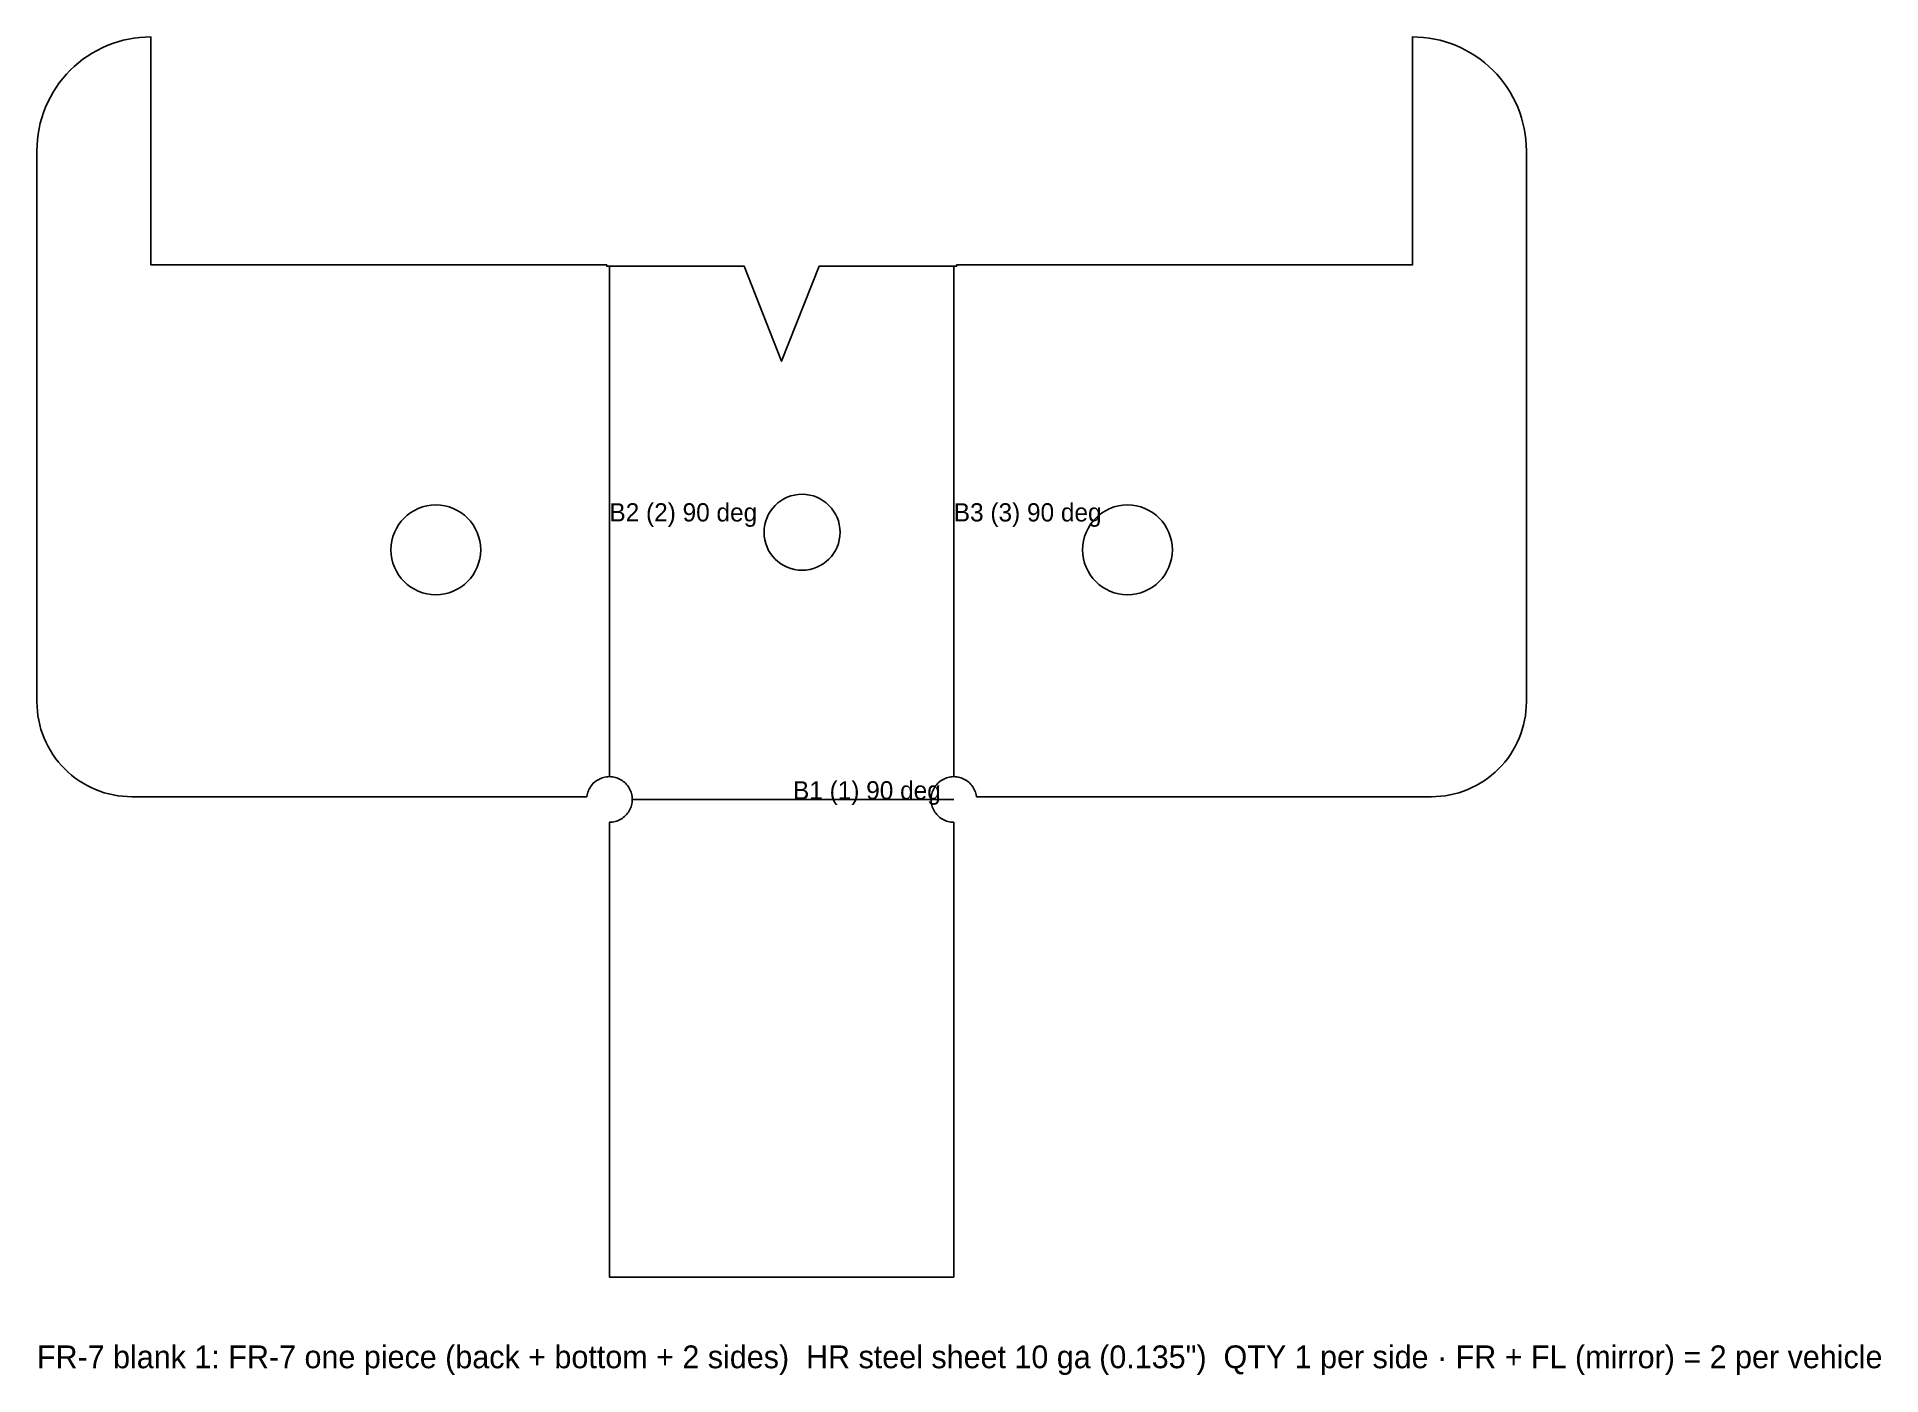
# Model space of a CAD drawing. Header units: inches. Extents: x 0 to 12.1, y -0.6 to 8.2.
import ezdxf

# ---------------------------------------------------------------- set-up
doc = ezdxf.new("R2010")
doc.units = ezdxf.units.IN
doc.header["$MEASUREMENT"] = 0
for name, color, linetype in [('BEND', 5, 'Continuous'), ('CUT', 7, 'Continuous'), ('TEXT', 3, 'Continuous')]:
    doc.layers.add(name, color=color, linetype=linetype)

msp = doc.modelspace()

# ---------------------------------------------------------------- linework, layer by layer
at = {"layer": 'BEND'}
for p, q in [((3.7676, 3.2926), (3.7676, 6.6507)), ((6.0338, 3.2926), (6.0338, 6.6507)), ((3.9176, 3.1426), (6.0338, 3.1426))]:
    msp.add_line(p, q, dxfattribs=at)
at = {"layer": 'CUT'}
msp.add_lwpolyline([(0.75, 6.6605), (0.7501, 6.6605), (0.7501, 6.6605), (0.7501, 6.6604), (0.7501, 6.6604), (0.7502, 6.6603), (0.7502, 6.6603), (0.7503, 6.6603), (0.7503, 6.6603), (0.7504, 6.6603), (0.7504, 6.6602), (0.7505, 6.6602), (0.7505, 6.6602), (3.75, 6.6602), (3.75, 6.6602), (3.75, 6.6602), (3.75, 6.6512), (3.75, 6.6512), (3.75, 6.6511), (3.75, 6.6511), (3.75, 6.651), (3.7501, 6.651), (3.7501, 6.651), (3.7501, 6.6509), (3.7501, 6.6509), (3.7502, 6.6508), (3.7502, 6.6508), (3.7503, 6.6508), (3.7503, 6.6508), (3.7504, 6.6508), (3.7504, 6.6507), (3.7505, 6.6507), (3.7505, 6.6507), (4.6547, 6.6507), (4.9007, 6.0257), (5.1468, 6.6507), (6.051, 6.6507), (6.051, 6.6507), (6.0511, 6.6507), (6.0511, 6.6508), (6.0512, 6.6508), (6.0512, 6.6508), (6.0512, 6.6508), (6.0513, 6.6508), (6.0513, 6.6509), (6.0514, 6.6509), (6.0514, 6.651), (6.0514, 6.651), (6.0514, 6.651), (6.0514, 6.6511), (6.0515, 6.6511), (6.0515, 6.6512), (6.0515, 6.6512), (6.0515, 6.6602), (6.0515, 6.6602), (6.0515, 6.6602), (9.051, 6.6602), (9.051, 6.6602), (9.0511, 6.6602), (9.0511, 6.6603), (9.0512, 6.6603), (9.0512, 6.6603), (9.0512, 6.6603), (9.0513, 6.6603), (9.0513, 6.6604), (9.0514, 6.6604), (9.0514, 6.6605), (9.0514, 6.6605), (9.0514, 6.6605), (9.0514, 6.6606), (9.0515, 6.6606), (9.0515, 6.6607), (9.0515, 6.6607), (9.0515, 8.1602), (9.0515, 8.1602), (9.0515, 8.1602), (9.0883, 8.1593), (9.0883, 8.1593), (9.125, 8.1566), (9.125, 8.1566), (9.1615, 8.1521), (9.1615, 8.1521), (9.1978, 8.1458), (9.1978, 8.1458), (9.2337, 8.1378), (9.2337, 8.1378), (9.2692, 8.1279), (9.2692, 8.1279), (9.3041, 8.1164), (9.3041, 8.1164), (9.3385, 8.1031), (9.3385, 8.1031), (9.3721, 8.0882), (9.3721, 8.0882), (9.405, 8.0717), (9.405, 8.0717), (9.437, 8.0535), (9.437, 8.0535), (9.4681, 8.0338), (9.4681, 8.0338), (9.4982, 8.0126), (9.4982, 8.0126), (9.5273, 7.99), (9.5273, 7.99), (9.5551, 7.9659), (9.5551, 7.9659), (9.5818, 7.9406), (9.5818, 7.9406), (9.6072, 7.9139), (9.6072, 7.9139), (9.6312, 7.886), (9.6312, 7.886), (9.6539, 7.857), (9.6539, 7.857), (9.6751, 7.8269), (9.6751, 7.8269), (9.6948, 7.7958), (9.6948, 7.7958), (9.7129, 7.7638), (9.7129, 7.7638), (9.7295, 7.7309), (9.7295, 7.7309), (9.7444, 7.6973), (9.7444, 7.6972), (9.7576, 7.6629), (9.7576, 7.6629), (9.7692, 7.628), (9.7692, 7.6279), (9.779, 7.5925), (9.779, 7.5925), (9.7871, 7.5566), (9.7871, 7.5565), (9.7933, 7.5203), (9.7933, 7.5203), (9.7979, 7.4838), (9.7979, 7.4837), (9.8006, 7.447), (9.8006, 7.447), (9.8015, 7.4102), (9.8015, 7.4102), (9.8015, 3.7852), (9.8015, 3.7852), (9.8007, 3.7546), (9.8007, 3.7546), (9.7985, 3.724), (9.7985, 3.724), (9.7947, 3.6935), (9.7947, 3.6935), (9.7895, 3.6633), (9.7895, 3.6633), (9.7827, 3.6334), (9.7827, 3.6334), (9.7746, 3.6038), (9.7745, 3.6038), (9.7649, 3.5747), (9.7649, 3.5747), (9.7539, 3.5461), (9.7539, 3.546), (9.7415, 3.518), (9.7415, 3.518), (9.7277, 3.4906), (9.7277, 3.4906), (9.7125, 3.4639), (9.7125, 3.4639), (9.6961, 3.438), (9.6961, 3.438), (9.6785, 3.4129), (9.6785, 3.4129), (9.6596, 3.3887), (9.6596, 3.3887), (9.6396, 3.3655), (9.6396, 3.3655), (9.6184, 3.3433), (9.6184, 3.3433), (9.5962, 3.3221), (9.5962, 3.3221), (9.573, 3.3021), (9.573, 3.3021), (9.5488, 3.2832), (9.5488, 3.2832), (9.5237, 3.2656), (9.5237, 3.2656), (9.4978, 3.2492), (9.4978, 3.2491), (9.4711, 3.234), (9.4711, 3.234), (9.4437, 3.2202), (9.4437, 3.2202), (9.4156, 3.2078), (9.4156, 3.2078), (9.387, 3.1968), (9.387, 3.1968), (9.3579, 3.1871), (9.3579, 3.1871), (9.3283, 3.179), (9.3283, 3.179), (9.2984, 3.1722), (9.2984, 3.1722), (9.2682, 3.167), (9.2682, 3.167), (9.2377, 3.1632), (9.2377, 3.1632), (9.2071, 3.161), (9.2071, 3.161), (9.1765, 3.1602), (9.1765, 3.1602), (6.1828, 3.1602), (6.1826, 3.1622), (6.181, 3.1719), (6.1787, 3.1814), (6.1759, 3.1908), (6.1724, 3.2), (6.1684, 3.209), (6.1638, 3.2176), (6.1586, 3.226), (6.1529, 3.2339), (6.1466, 3.2415), (6.1399, 3.2487), (6.1327, 3.2554), (6.1252, 3.2616), (6.1172, 3.2673), (6.1088, 3.2725), (6.1002, 3.2771), (6.0913, 3.2812), (6.0821, 3.2847), (6.0727, 3.2875), (6.0631, 3.2897), (6.0534, 3.2913), (6.0437, 3.2923), (6.0338, 3.2926), (6.024, 3.2923), (6.0143, 3.2913), (6.0046, 3.2897), (5.995, 3.2875), (5.9856, 3.2847), (5.9764, 3.2812), (5.9675, 3.2771), (5.9588, 3.2725), (5.9505, 3.2673), (5.9425, 3.2616), (5.9349, 3.2554), (5.9278, 3.2487), (5.9211, 3.2415), (5.9148, 3.2339), (5.9091, 3.226), (5.9039, 3.2176), (5.8993, 3.209), (5.8953, 3.2), (5.8918, 3.1908), (5.889, 3.1814), (5.8867, 3.1719), (5.8851, 3.1622), (5.8842, 3.1524), (5.8838, 3.1426), (5.8842, 3.1328), (5.8851, 3.123), (5.8867, 3.1134), (5.889, 3.1038), (5.8918, 3.0944), (5.8953, 3.0852), (5.8993, 3.0763), (5.9039, 3.0676), (5.9091, 3.0593), (5.9148, 3.0513), (5.9211, 3.0437), (5.9278, 3.0365), (5.9349, 3.0298), (5.9425, 3.0236), (5.9505, 3.0179), (5.9588, 3.0127), (5.9675, 3.0081), (5.9764, 3.004), (5.9856, 3.0006), (5.995, 2.9977), (6.0046, 2.9955), (6.0143, 2.9939), (6.024, 2.9929), (6.0338, 2.9926), (6.0338, 0), (6.0338, 0), (6.0338, 0), (3.7676, 0), (3.7676, 0), (3.7676, 0), (3.7676, 2.9926), (3.7774, 2.9929), (3.7872, 2.9939), (3.7969, 2.9955), (3.8064, 2.9977), (3.8158, 3.0006), (3.825, 3.004), (3.834, 3.0081), (3.8426, 3.0127), (3.851, 3.0179), (3.8589, 3.0236), (3.8665, 3.0298), (3.8737, 3.0365), (3.8804, 3.0437), (3.8866, 3.0513), (3.8923, 3.0593), (3.8975, 3.0676), (3.9021, 3.0763), (3.9062, 3.0852), (3.9097, 3.0944), (3.9125, 3.1038), (3.9147, 3.1134), (3.9163, 3.123), (3.9173, 3.1328), (3.9176, 3.1426), (3.9173, 3.1524), (3.9163, 3.1622), (3.9147, 3.1719), (3.9125, 3.1814), (3.9097, 3.1908), (3.9062, 3.2), (3.9021, 3.209), (3.8975, 3.2176), (3.8923, 3.226), (3.8866, 3.2339), (3.8804, 3.2415), (3.8737, 3.2487), (3.8665, 3.2554), (3.8589, 3.2616), (3.851, 3.2673), (3.8426, 3.2725), (3.834, 3.2771), (3.825, 3.2812), (3.8158, 3.2847), (3.8064, 3.2875), (3.7969, 3.2897), (3.7872, 3.2913), (3.7774, 3.2923), (3.7676, 3.2926), (3.7578, 3.2923), (3.748, 3.2913), (3.7384, 3.2897), (3.7288, 3.2875), (3.7194, 3.2847), (3.7102, 3.2812), (3.7013, 3.2771), (3.6926, 3.2725), (3.6843, 3.2673), (3.6763, 3.2616), (3.6687, 3.2554), (3.6615, 3.2487), (3.6548, 3.2415), (3.6486, 3.2339), (3.6429, 3.226), (3.6377, 3.2176), (3.6331, 3.209), (3.629, 3.2), (3.6256, 3.1908), (3.6227, 3.1814), (3.6205, 3.1719), (3.6189, 3.1622), (3.6187, 3.1602), (0.625, 3.1602), (0.625, 3.1602), (0.5943, 3.161), (0.5943, 3.161), (0.5637, 3.1632), (0.5637, 3.1632), (0.5333, 3.167), (0.5333, 3.167), (0.5031, 3.1722), (0.5031, 3.1722), (0.4731, 3.179), (0.4731, 3.179), (0.4436, 3.1871), (0.4436, 3.1871), (0.4144, 3.1968), (0.4144, 3.1968), (0.3858, 3.2078), (0.3858, 3.2078), (0.3578, 3.2202), (0.3578, 3.2202), (0.3304, 3.234), (0.3304, 3.234), (0.3037, 3.2491), (0.3037, 3.2492), (0.2778, 3.2656), (0.2778, 3.2656), (0.2527, 3.2832), (0.2527, 3.2832), (0.2285, 3.3021), (0.2285, 3.3021), (0.2053, 3.3221), (0.2053, 3.3221), (0.1831, 3.3433), (0.1831, 3.3433), (0.1619, 3.3655), (0.1619, 3.3655), (0.1419, 3.3887), (0.1419, 3.3887), (0.123, 3.4129), (0.123, 3.4129), (0.1053, 3.438), (0.1053, 3.438), (0.0889, 3.4639), (0.0889, 3.4639), (0.0738, 3.4906), (0.0738, 3.4906), (0.06, 3.518), (0.06, 3.518), (0.0476, 3.546), (0.0476, 3.5461), (0.0365, 3.5747), (0.0365, 3.5747), (0.0269, 3.6038), (0.0269, 3.6038), (0.0187, 3.6334), (0.0187, 3.6334), (0.012, 3.6633), (0.012, 3.6633), (0.0068, 3.6935), (0.0068, 3.6935), (0.003, 3.724), (0.003, 3.724), (0.0008, 3.7546), (0.0008, 3.7546), (0, 3.7852), (0, 3.7852), (0, 7.4102), (0, 7.4102), (0.0009, 7.447), (0.0009, 7.447), (0.0036, 7.4837), (0.0036, 7.4838), (0.0081, 7.5203), (0.0081, 7.5203), (0.0144, 7.5565), (0.0144, 7.5566), (0.0225, 7.5925), (0.0225, 7.5925), (0.0323, 7.6279), (0.0323, 7.628), (0.0438, 7.6629), (0.0438, 7.6629), (0.0571, 7.6972), (0.0571, 7.6973), (0.072, 7.7309), (0.072, 7.7309), (0.0886, 7.7638), (0.0886, 7.7638), (0.1067, 7.7958), (0.1067, 7.7958), (0.1264, 7.8269), (0.1264, 7.8269), (0.1476, 7.857), (0.1476, 7.857), (0.1702, 7.886), (0.1702, 7.886), (0.1943, 7.9139), (0.1943, 7.9139), (0.2197, 7.9406), (0.2197, 7.9406), (0.2463, 7.9659), (0.2463, 7.9659), (0.2742, 7.99), (0.2742, 7.99), (0.3032, 8.0126), (0.3032, 8.0126), (0.3333, 8.0338), (0.3333, 8.0338), (0.3644, 8.0535), (0.3644, 8.0535), (0.3964, 8.0717), (0.3965, 8.0717), (0.4293, 8.0882), (0.4293, 8.0882), (0.463, 8.1031), (0.463, 8.1031), (0.4973, 8.1164), (0.4973, 8.1164), (0.5323, 8.1279), (0.5323, 8.1279), (0.5678, 8.1378), (0.5678, 8.1378), (0.6037, 8.1458), (0.6037, 8.1458), (0.6399, 8.1521), (0.64, 8.1521), (0.6765, 8.1566), (0.6765, 8.1566), (0.7132, 8.1593), (0.7132, 8.1593), (0.75, 8.1602), (0.75, 8.1602), (0.75, 8.1602), (0.75, 6.6607), (0.75, 6.6607), (0.75, 6.6606), (0.75, 6.6606), (0.75, 6.6605)], close=True, dxfattribs=at)
for centre, radius in [((5.0352, 4.9007), 0.25), ((2.625, 4.7852), 0.2953), ((7.1765, 4.7852), 0.2953)]:
    msp.add_circle(centre, radius, dxfattribs=at)

# ---------------------------------------------------------------- texts
at = {"layer": 'TEXT'}
for s, height, p in [('B2 (2) 90 deg', 0.12, (3.7676, 4.9717)), ('B3 (3) 90 deg', 0.12, (6.0338, 4.9717)), ('B1 (1) 90 deg', 0.12, (4.9757, 3.1426)), ('FR-7 blank 1: FR-7 one piece (back + bottom + 2 sides)  HR steel sheet 10 ga (0.135")  QTY 1 per side · FR + FL (mirror) = 2 per vehicle', 0.15, (0, -0.6))]:
    msp.add_text(s, height=height, dxfattribs=at).set_placement(p)

doc.saveas('drawing.dxf')
